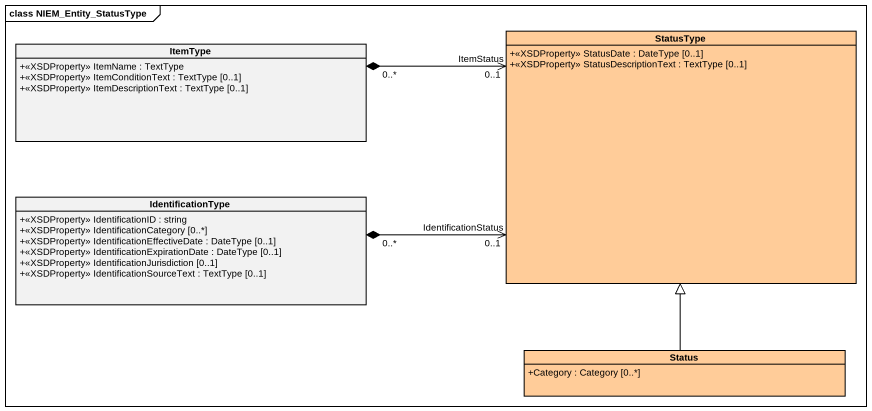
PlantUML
@startuml
mainframe class NIEM_Entity_StatusType
hide circle
hide empty members
skinparam classAttributeIconSize 0
class ItemType {
  +<<XSDProperty>> ItemName : TextType
  +<<XSDProperty>> ItemConditionText : TextType [0..1]
  +<<XSDProperty>> ItemDescriptionText : TextType [0..1]
}
class StatusType #FFCC99 {
  +<<XSDProperty>> StatusDate : DateType [0..1]
  +<<XSDProperty>> StatusDescriptionText : TextType [0..1]
}
class IdentificationType {
  +<<XSDProperty>> IdentificationID : string
  +<<XSDProperty>> IdentificationCategory [0..*]
  +<<XSDProperty>> IdentificationEffectiveDate : DateType [0..1]
  +<<XSDProperty>> IdentificationExpirationDate : DateType [0..1]
  +<<XSDProperty>> IdentificationJurisdiction [0..1]
  +<<XSDProperty>> IdentificationSourceText : TextType [0..1]
}
class Status #FFCC99 {
  +Category : Category [0..*]
}
ItemType "0..*" *-right-> "ItemStatus\n0..1" StatusType
IdentificationType "0..*" *-right-> "IdentificationStatus\n0..1" StatusType
Status -up-|> StatusType
@enduml
